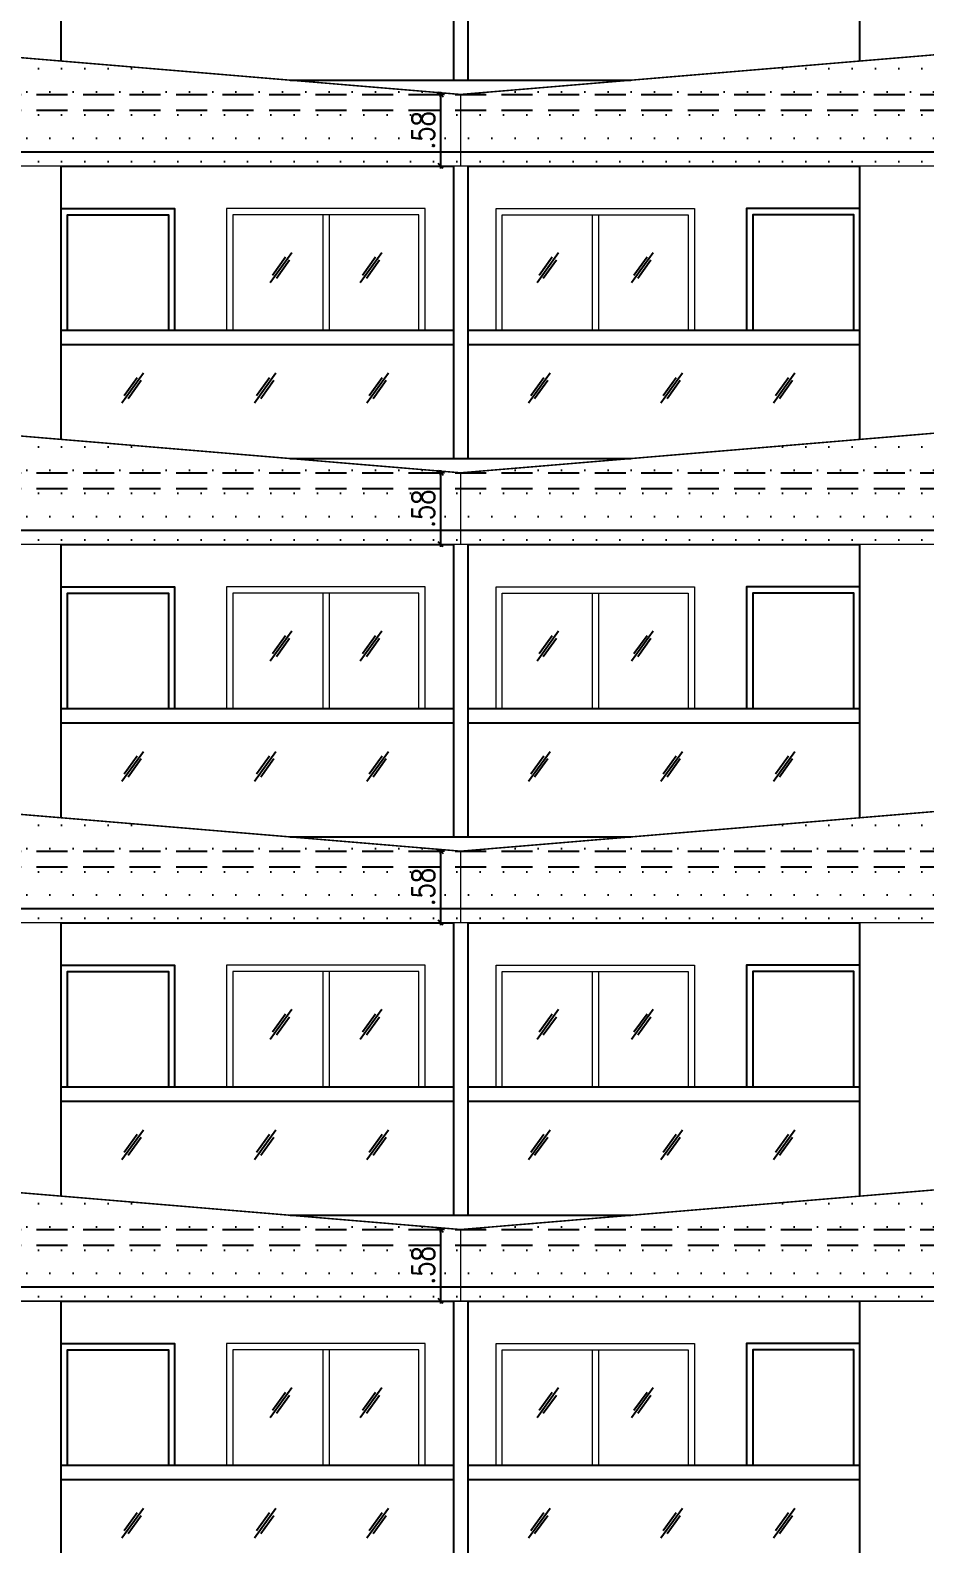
# Model space of a CAD drawing. Header units: inches. Extents: x 14235 to 14499, y 0 to 2549.
# Drawn here: x 14346 to 14353.22, y 2421.92 to 2434.12 of the extents above; entities that cross this region are included whole.
import ezdxf

# ---------------------------------------------------------------- set-up
doc = ezdxf.new("R2010")
doc.units = ezdxf.units.IN
doc.header["$LTSCALE"] = 0.25
doc.header["$MEASUREMENT"] = 0
doc.header["$PDMODE"] = 35
doc.linetypes.add('1', pattern=[0])
doc.linetypes.add('DASHEDX2', pattern=[1.5, 1, -0.5])
for name, color, linetype in [('DOOR', 104, 'Continuous'), ('ELE.PROJ.', 1, 'Continuous'), ('GLASS WINDOW', 251, '1'), ('hatch', 251, 'Continuous'), ('proj-internal', 1, 'DASHEDX2'), ('wall', 7, 'Continuous'), ('walls', 7, 'Continuous'), ('WORKING DIM', 7, 'Continuous')]:
    doc.layers.add(name, color=color, linetype=linetype)
doc.layers.add('WINDOW', color=106, linetype='Continuous', lineweight=13)
doc.styles.add('romans', font='romans.shx', dxfattribs={"width": 0.8})
doc.dimstyles.new('121', dxfattribs={"dimscale": 0.1, "dimtxt": 1.8, "dimasz": 0.2, "dimexe": 0.03125, "dimexo": 0.25, "dimgap": 0.5, "dimtad": 1, "dimzin": 4, "dimdsep": 46, "dimtxsty": 'romans', "dimblk1": 'MINITICK', "dimblk2": 'MINITICK', "dimsah": 1, "dimcen": 1, "dimse1": 1, "dimse2": 1, "dimclrd": 252, "dimclre": 256, "dimclrt": 7, "dimadec": 3, "dimazin": 0, "dimtfac": 0.8, "dimtix": 1, "dimtmove": 2, "dimatfit": 3, "dimfxl": 0, "dimtolj": 1, "dimtzin": 3, "dimarcsym": 0})
pattern_1 = [(0, (-42.02476, 6.10003), (0.09375, 0.1875), [0, -0.1875])]
pattern_2 = [(0, (-42.02476, 9.15), (0.09375, 0.1875), [0, -0.1875])]
pattern_3 = [(0, (-42.02476, 12.2), (0.09375, 0.1875), [0, -0.1875])]
pattern_4 = [(0, (-42.02476, 15.25003), (0.09375, 0.1875), [0, -0.1875])]

# ---------------------------------------------------------------- blocks, each defined once
blk = doc.blocks.new('MINITICK')
at = {"color": 7}
for p, q in [((1, 1), (-1, -1)), ((-1, 0), (1, 0)), ((0, -1.5), (0, 1.5))]:
    blk.add_line(p, q, dxfattribs=at)
blk = doc.blocks.new('*D1137')
at = {"layer": 'Defpoints', "color": 0, "transparency": 16777216}
for p in [(14349.474, 2424.453), (14349.313, 2423.876), (14349.474, 2423.876)]:
    blk.add_point(p, dxfattribs=at)
at = {"layer": 'WORKING DIM', "color": 252, "lineweight": -2, "transparency": 16777216}
blk.add_line((14349.313, 2424.433), (14349.313, 2423.896), dxfattribs=at)
at = {"layer": 'WORKING DIM', "color": 252, "lineweight": -2, "transparency": 16777216, "xscale": 0.02, "yscale": 0.02, "zscale": 0.02}
for p, rotation in [((14349.313, 2424.453), 90), ((14349.313, 2423.876), 270)]:
    blk.add_blockref('MINITICK', p, dxfattribs=dict(at, rotation=rotation))
at = {"layer": 'WORKING DIM', "color": 7, "transparency": 16777216, "insert": (14349.173, 2424.164), "char_height": 0.18, "attachment_point": 5, "rotation": 90, "style": 'romans'}
blk.add_mtext('\\A1;.58', dxfattribs=at)
blk = doc.blocks.new('*D1146')
at = {"layer": 'Defpoints', "color": 0, "transparency": 16777216}
for p in [(14339.33, 2424.906), (14359.5, 2424.906), (14359.618, 2424.453)]:
    blk.add_point(p, dxfattribs=at)
at = {"layer": 'WORKING DIM', "color": 252, "lineweight": -2, "transparency": 16777216}
blk.add_line((14359.5, 2424.473), (14359.5, 2424.886), dxfattribs=at)
at = {"layer": 'WORKING DIM', "color": 252, "lineweight": -2, "transparency": 16777216, "xscale": 0.02, "yscale": 0.02, "zscale": 0.02}
for p, rotation in [((14359.5, 2424.906), 90), ((14359.5, 2424.453), 270)]:
    blk.add_blockref('MINITICK', p, dxfattribs=dict(at, rotation=rotation))
at = {"layer": 'WORKING DIM', "color": 7, "transparency": 16777216, "insert": (14359.36, 2424.68), "char_height": 0.18, "attachment_point": 5, "rotation": 90, "style": 'romans'}
blk.add_mtext('\\A1;.45', dxfattribs=at)
blk = doc.blocks.new('*D1147')
at = {"layer": 'Defpoints', "color": 0, "transparency": 16777216}
for p in [(14359.351, 2424.326), (14339.597, 2423.876), (14359.5, 2423.876)]:
    blk.add_point(p, dxfattribs=at)
at = {"layer": 'WORKING DIM', "color": 252, "lineweight": -2, "transparency": 16777216}
blk.add_line((14359.5, 2424.306), (14359.5, 2423.896), dxfattribs=at)
at = {"layer": 'WORKING DIM', "color": 252, "lineweight": -2, "transparency": 16777216, "xscale": 0.02, "yscale": 0.02, "zscale": 0.02}
for p, rotation in [((14359.5, 2424.326), 90), ((14359.5, 2423.876), 270)]:
    blk.add_blockref('MINITICK', p, dxfattribs=dict(at, rotation=rotation))
at = {"layer": 'WORKING DIM', "color": 7, "transparency": 16777216, "insert": (14359.36, 2424.101), "char_height": 0.18, "attachment_point": 5, "rotation": 90, "style": 'romans'}
blk.add_mtext('\\A1;.45', dxfattribs=at)
blk = doc.blocks.new('*D1148')
at = {"layer": 'Defpoints', "color": 0, "transparency": 16777216}
for p in [(14349.474, 2427.503), (14349.313, 2426.926), (14349.474, 2426.926)]:
    blk.add_point(p, dxfattribs=at)
at = {"layer": 'WORKING DIM', "color": 252, "lineweight": -2, "transparency": 16777216}
blk.add_line((14349.313, 2427.483), (14349.313, 2426.946), dxfattribs=at)
at = {"layer": 'WORKING DIM', "color": 252, "lineweight": -2, "transparency": 16777216, "xscale": 0.02, "yscale": 0.02, "zscale": 0.02}
for p, rotation in [((14349.313, 2427.503), 90), ((14349.313, 2426.926), 270)]:
    blk.add_blockref('MINITICK', p, dxfattribs=dict(at, rotation=rotation))
at = {"layer": 'WORKING DIM', "color": 7, "transparency": 16777216, "insert": (14349.173, 2427.214), "char_height": 0.18, "attachment_point": 5, "rotation": 90, "style": 'romans'}
blk.add_mtext('\\A1;.58', dxfattribs=at)
blk = doc.blocks.new('*D1157')
at = {"layer": 'Defpoints', "color": 0, "transparency": 16777216}
for p in [(14339.33, 2427.956), (14359.5, 2427.956), (14359.618, 2427.503)]:
    blk.add_point(p, dxfattribs=at)
at = {"layer": 'WORKING DIM', "color": 252, "lineweight": -2, "transparency": 16777216}
blk.add_line((14359.5, 2427.523), (14359.5, 2427.936), dxfattribs=at)
at = {"layer": 'WORKING DIM', "color": 252, "lineweight": -2, "transparency": 16777216, "xscale": 0.02, "yscale": 0.02, "zscale": 0.02}
for p, rotation in [((14359.5, 2427.956), 90), ((14359.5, 2427.503), 270)]:
    blk.add_blockref('MINITICK', p, dxfattribs=dict(at, rotation=rotation))
at = {"layer": 'WORKING DIM', "color": 7, "transparency": 16777216, "insert": (14359.36, 2427.73), "char_height": 0.18, "attachment_point": 5, "rotation": 90, "style": 'romans'}
blk.add_mtext('\\A1;.45', dxfattribs=at)
blk = doc.blocks.new('*D1158')
at = {"layer": 'Defpoints', "color": 0, "transparency": 16777216}
for p in [(14359.351, 2427.376), (14339.597, 2426.926), (14359.5, 2426.926)]:
    blk.add_point(p, dxfattribs=at)
at = {"layer": 'WORKING DIM', "color": 252, "lineweight": -2, "transparency": 16777216}
blk.add_line((14359.5, 2427.356), (14359.5, 2426.946), dxfattribs=at)
at = {"layer": 'WORKING DIM', "color": 252, "lineweight": -2, "transparency": 16777216, "xscale": 0.02, "yscale": 0.02, "zscale": 0.02}
for p, rotation in [((14359.5, 2427.376), 90), ((14359.5, 2426.926), 270)]:
    blk.add_blockref('MINITICK', p, dxfattribs=dict(at, rotation=rotation))
at = {"layer": 'WORKING DIM', "color": 7, "transparency": 16777216, "insert": (14359.36, 2427.151), "char_height": 0.18, "attachment_point": 5, "rotation": 90, "style": 'romans'}
blk.add_mtext('\\A1;.45', dxfattribs=at)
blk = doc.blocks.new('*D1159')
at = {"layer": 'Defpoints', "color": 0, "transparency": 16777216}
for p in [(14349.474, 2430.553), (14349.313, 2429.976), (14349.474, 2429.976)]:
    blk.add_point(p, dxfattribs=at)
at = {"layer": 'WORKING DIM', "color": 252, "lineweight": -2, "transparency": 16777216}
blk.add_line((14349.313, 2430.533), (14349.313, 2429.996), dxfattribs=at)
at = {"layer": 'WORKING DIM', "color": 252, "lineweight": -2, "transparency": 16777216, "xscale": 0.02, "yscale": 0.02, "zscale": 0.02}
for p, rotation in [((14349.313, 2430.553), 90), ((14349.313, 2429.976), 270)]:
    blk.add_blockref('MINITICK', p, dxfattribs=dict(at, rotation=rotation))
at = {"layer": 'WORKING DIM', "color": 7, "transparency": 16777216, "insert": (14349.173, 2430.264), "char_height": 0.18, "attachment_point": 5, "rotation": 90, "style": 'romans'}
blk.add_mtext('\\A1;.58', dxfattribs=at)
blk = doc.blocks.new('*D1168')
at = {"layer": 'Defpoints', "color": 0, "transparency": 16777216}
for p in [(14339.33, 2431.006), (14359.5, 2431.006), (14359.618, 2430.553)]:
    blk.add_point(p, dxfattribs=at)
at = {"layer": 'WORKING DIM', "color": 252, "lineweight": -2, "transparency": 16777216}
blk.add_line((14359.5, 2430.573), (14359.5, 2430.986), dxfattribs=at)
at = {"layer": 'WORKING DIM', "color": 252, "lineweight": -2, "transparency": 16777216, "xscale": 0.02, "yscale": 0.02, "zscale": 0.02}
for p, rotation in [((14359.5, 2431.006), 90), ((14359.5, 2430.553), 270)]:
    blk.add_blockref('MINITICK', p, dxfattribs=dict(at, rotation=rotation))
at = {"layer": 'WORKING DIM', "color": 7, "transparency": 16777216, "insert": (14359.36, 2430.78), "char_height": 0.18, "attachment_point": 5, "rotation": 90, "style": 'romans'}
blk.add_mtext('\\A1;.45', dxfattribs=at)
blk = doc.blocks.new('*D1169')
at = {"layer": 'Defpoints', "color": 0, "transparency": 16777216}
for p in [(14359.351, 2430.426), (14339.597, 2429.976), (14359.5, 2429.976)]:
    blk.add_point(p, dxfattribs=at)
at = {"layer": 'WORKING DIM', "color": 252, "lineweight": -2, "transparency": 16777216}
blk.add_line((14359.5, 2430.406), (14359.5, 2429.996), dxfattribs=at)
at = {"layer": 'WORKING DIM', "color": 252, "lineweight": -2, "transparency": 16777216, "xscale": 0.02, "yscale": 0.02, "zscale": 0.02}
for p, rotation in [((14359.5, 2430.426), 90), ((14359.5, 2429.976), 270)]:
    blk.add_blockref('MINITICK', p, dxfattribs=dict(at, rotation=rotation))
at = {"layer": 'WORKING DIM', "color": 7, "transparency": 16777216, "insert": (14359.36, 2430.201), "char_height": 0.18, "attachment_point": 5, "rotation": 90, "style": 'romans'}
blk.add_mtext('\\A1;.45', dxfattribs=at)
blk = doc.blocks.new('*D1170')
at = {"layer": 'Defpoints', "color": 0, "transparency": 16777216}
for p in [(14349.474, 2433.603), (14349.313, 2433.026), (14349.474, 2433.026)]:
    blk.add_point(p, dxfattribs=at)
at = {"layer": 'WORKING DIM', "color": 252, "lineweight": -2, "transparency": 16777216}
blk.add_line((14349.313, 2433.583), (14349.313, 2433.046), dxfattribs=at)
at = {"layer": 'WORKING DIM', "color": 252, "lineweight": -2, "transparency": 16777216, "xscale": 0.02, "yscale": 0.02, "zscale": 0.02}
for p, rotation in [((14349.313, 2433.603), 90), ((14349.313, 2433.026), 270)]:
    blk.add_blockref('MINITICK', p, dxfattribs=dict(at, rotation=rotation))
at = {"layer": 'WORKING DIM', "color": 7, "transparency": 16777216, "insert": (14349.173, 2433.314), "char_height": 0.18, "attachment_point": 5, "rotation": 90, "style": 'romans'}
blk.add_mtext('\\A1;.58', dxfattribs=at)
blk = doc.blocks.new('*D1179')
at = {"layer": 'Defpoints', "color": 0, "transparency": 16777216}
for p in [(14339.33, 2434.056), (14359.5, 2434.056), (14359.618, 2433.603)]:
    blk.add_point(p, dxfattribs=at)
at = {"layer": 'WORKING DIM', "color": 252, "lineweight": -2, "transparency": 16777216}
blk.add_line((14359.5, 2433.623), (14359.5, 2434.036), dxfattribs=at)
at = {"layer": 'WORKING DIM', "color": 252, "lineweight": -2, "transparency": 16777216, "xscale": 0.02, "yscale": 0.02, "zscale": 0.02}
for p, rotation in [((14359.5, 2434.056), 90), ((14359.5, 2433.603), 270)]:
    blk.add_blockref('MINITICK', p, dxfattribs=dict(at, rotation=rotation))
at = {"layer": 'WORKING DIM', "color": 7, "transparency": 16777216, "insert": (14359.36, 2433.83), "char_height": 0.18, "attachment_point": 5, "rotation": 90, "style": 'romans'}
blk.add_mtext('\\A1;.45', dxfattribs=at)
blk = doc.blocks.new('*D1180')
at = {"layer": 'Defpoints', "color": 0, "transparency": 16777216}
for p in [(14359.351, 2433.476), (14339.597, 2433.026), (14359.5, 2433.026)]:
    blk.add_point(p, dxfattribs=at)
at = {"layer": 'WORKING DIM', "color": 252, "lineweight": -2, "transparency": 16777216}
blk.add_line((14359.5, 2433.456), (14359.5, 2433.046), dxfattribs=at)
at = {"layer": 'WORKING DIM', "color": 252, "lineweight": -2, "transparency": 16777216, "xscale": 0.02, "yscale": 0.02, "zscale": 0.02}
for p, rotation in [((14359.5, 2433.476), 90), ((14359.5, 2433.026), 270)]:
    blk.add_blockref('MINITICK', p, dxfattribs=dict(at, rotation=rotation))
at = {"layer": 'WORKING DIM', "color": 7, "transparency": 16777216, "insert": (14359.36, 2433.251), "char_height": 0.18, "attachment_point": 5, "rotation": 90, "style": 'romans'}
blk.add_mtext('\\A1;.45', dxfattribs=at)

msp = doc.modelspace()

# ---------------------------------------------------------------- hatches: boundary and pattern name
at = {"layer": 'hatch', "true_color": 0xc7b399}
h = msp.add_hatch(dxfattribs=at)
h.set_pattern_fill('DOTS', color=253, scale=3)
h.set_pattern_definition(pattern_4)
h.paths.add_polyline_path([(14349.474, 2433.603), (14344.055, 2434.056), (14338.555, 2434.056), (14338.555, 2433.026), (14349.474, 2433.026)])
h = msp.add_hatch(dxfattribs=at)
h.set_pattern_fill('DOTS', color=253, scale=3)
h.set_pattern_definition(pattern_4)
h.paths.add_polyline_path([(14360.392, 2434.056), (14354.892, 2434.056), (14349.474, 2433.603), (14349.474, 2433.026), (14360.392, 2433.026)])
h = msp.add_hatch(dxfattribs=at)
h.set_pattern_fill('DOTS', color=253, scale=3)
h.set_pattern_definition(pattern_3)
h.paths.add_polyline_path([(14349.474, 2430.553), (14344.055, 2431.006), (14338.555, 2431.006), (14338.555, 2429.976), (14349.474, 2429.976)])
h = msp.add_hatch(dxfattribs=at)
h.set_pattern_fill('DOTS', color=253, scale=3)
h.set_pattern_definition(pattern_3)
h.paths.add_polyline_path([(14360.392, 2431.006), (14354.892, 2431.006), (14349.474, 2430.553), (14349.474, 2429.976), (14360.392, 2429.976)])
h = msp.add_hatch(dxfattribs=at)
h.set_pattern_fill('DOTS', color=253, scale=3)
h.set_pattern_definition(pattern_2)
h.paths.add_polyline_path([(14349.474, 2427.503), (14344.055, 2427.956), (14338.555, 2427.956), (14338.555, 2426.926), (14349.474, 2426.926)])
h = msp.add_hatch(dxfattribs=at)
h.set_pattern_fill('DOTS', color=253, scale=3)
h.set_pattern_definition(pattern_2)
h.paths.add_polyline_path([(14360.392, 2427.956), (14354.892, 2427.956), (14349.474, 2427.503), (14349.474, 2426.926), (14360.392, 2426.926)])
h = msp.add_hatch(dxfattribs=at)
h.set_pattern_fill('DOTS', color=253, scale=3)
h.set_pattern_definition(pattern_1)
h.paths.add_polyline_path([(14349.474, 2424.453), (14344.055, 2424.906), (14338.555, 2424.906), (14338.555, 2423.876), (14349.474, 2423.876)])
h = msp.add_hatch(dxfattribs=at)
h.set_pattern_fill('DOTS', color=253, scale=3)
h.set_pattern_definition(pattern_1)
h.paths.add_polyline_path([(14360.392, 2424.906), (14354.892, 2424.906), (14349.474, 2424.453), (14349.474, 2423.876), (14360.392, 2423.876)])

# ---------------------------------------------------------------- linework, layer by layer
for p, q in [((14346.254, 2431.703), (14349.417, 2431.703)), ((14349.531, 2431.703), (14352.694, 2431.703)), ((14346.254, 2431.588), (14349.417, 2431.588)), ((14349.531, 2431.588), (14352.694, 2431.588)), ((14346.254, 2428.653), (14349.417, 2428.653)), ((14349.531, 2428.653), (14352.694, 2428.653)), ((14346.254, 2428.538), (14349.417, 2428.538)), ((14349.531, 2428.538), (14352.694, 2428.538)), ((14346.254, 2425.603), (14349.417, 2425.603)), ((14349.531, 2425.603), (14352.694, 2425.603)), ((14346.254, 2425.488), (14349.417, 2425.488)), ((14349.531, 2425.488), (14352.694, 2425.488)), ((14346.254, 2422.553), (14349.417, 2422.553)), ((14349.531, 2422.553), (14352.694, 2422.553)), ((14346.254, 2422.438), (14349.417, 2422.438)), ((14349.531, 2422.438), (14352.694, 2422.438))]:
    msp.add_line(p, q)
at = {"layer": 'DOOR'}
for points in [[(14346.254, 2431.703), (14346.254, 2432.683), (14347.168, 2432.683), (14347.168, 2431.703)], [(14346.304, 2431.703), (14346.304, 2432.633), (14347.118, 2432.633), (14347.118, 2431.703)], [(14352.694, 2431.703), (14352.694, 2432.683), (14351.78, 2432.683), (14351.78, 2431.703)], [(14352.644, 2431.703), (14352.644, 2432.633), (14351.83, 2432.633), (14351.83, 2431.703)], [(14346.254, 2428.653), (14346.254, 2429.633), (14347.168, 2429.633), (14347.168, 2428.653)], [(14346.304, 2428.653), (14346.304, 2429.583), (14347.118, 2429.583), (14347.118, 2428.653)], [(14352.694, 2428.653), (14352.694, 2429.633), (14351.78, 2429.633), (14351.78, 2428.653)], [(14352.644, 2428.653), (14352.644, 2429.583), (14351.83, 2429.583), (14351.83, 2428.653)], [(14346.254, 2425.603), (14346.254, 2426.583), (14347.168, 2426.583), (14347.168, 2425.603)], [(14346.304, 2425.603), (14346.304, 2426.533), (14347.118, 2426.533), (14347.118, 2425.603)], [(14352.694, 2425.603), (14352.694, 2426.583), (14351.78, 2426.583), (14351.78, 2425.603)], [(14352.644, 2425.603), (14352.644, 2426.533), (14351.83, 2426.533), (14351.83, 2425.603)], [(14346.254, 2422.553), (14346.254, 2423.533), (14347.168, 2423.533), (14347.168, 2422.553)], [(14346.304, 2422.553), (14346.304, 2423.483), (14347.118, 2423.483), (14347.118, 2422.553)], [(14352.694, 2422.553), (14352.694, 2423.533), (14351.78, 2423.533), (14351.78, 2422.553)], [(14352.644, 2422.553), (14352.644, 2423.483), (14351.83, 2423.483), (14351.83, 2422.553)]]:
    msp.add_lwpolyline(points, dxfattribs=at)
at = {"layer": 'ELE.PROJ.'}
for p, q in [((14338.555, 2433.141), (14360.392, 2433.141)), ((14338.555, 2430.091), (14360.392, 2430.091)), ((14338.555, 2427.041), (14360.392, 2427.041)), ((14338.555, 2423.991), (14360.392, 2423.991))]:
    msp.add_line(p, q, dxfattribs=at)
at = {"layer": 'ELE.PROJ.', "const_width": 0.012}
for points in [[(14349.474, 2433.026), (14338.105, 2433.026), (14338.105, 2434.056), (14344.055, 2434.056), (14349.474, 2433.603)], [(14349.474, 2433.026), (14360.842, 2433.026), (14360.842, 2434.056), (14354.892, 2434.056), (14349.474, 2433.603)], [(14349.474, 2429.976), (14338.105, 2429.976), (14338.105, 2431.006), (14344.055, 2431.006), (14349.474, 2430.553)], [(14349.474, 2429.976), (14360.842, 2429.976), (14360.842, 2431.006), (14354.892, 2431.006), (14349.474, 2430.553)], [(14349.474, 2426.926), (14338.105, 2426.926), (14338.105, 2427.956), (14344.055, 2427.956), (14349.474, 2427.503)], [(14349.474, 2426.926), (14360.842, 2426.926), (14360.842, 2427.956), (14354.892, 2427.956), (14349.474, 2427.503)], [(14349.474, 2423.876), (14338.105, 2423.876), (14338.105, 2424.906), (14344.055, 2424.906), (14349.474, 2424.453)], [(14349.474, 2423.876), (14360.842, 2423.876), (14360.842, 2424.906), (14354.892, 2424.906), (14349.474, 2424.453)]]:
    msp.add_lwpolyline(points, close=True, dxfattribs=at)
at = {"layer": 'GLASS WINDOW', "color": 4, "ltscale": 200}
for p, q in [((14348.112, 2432.326), (14347.938, 2432.084)), ((14348.839, 2432.326), (14348.665, 2432.084)), ((14350.264, 2432.326), (14350.09, 2432.084)), ((14351.027, 2432.326), (14350.853, 2432.084)), ((14348.062, 2432.29), (14347.957, 2432.144)), ((14348.094, 2432.266), (14347.989, 2432.12)), ((14348.788, 2432.29), (14348.683, 2432.144)), ((14348.821, 2432.266), (14348.716, 2432.12)), ((14350.213, 2432.29), (14350.108, 2432.144)), ((14350.246, 2432.266), (14350.141, 2432.12)), ((14350.977, 2432.29), (14350.872, 2432.144)), ((14351.009, 2432.266), (14350.904, 2432.12)), ((14346.917, 2431.355), (14346.743, 2431.114)), ((14347.985, 2431.355), (14347.811, 2431.114)), ((14348.892, 2431.355), (14348.718, 2431.114)), ((14350.195, 2431.355), (14350.021, 2431.114)), ((14351.262, 2431.355), (14351.089, 2431.114)), ((14352.169, 2431.355), (14351.996, 2431.114)), ((14346.867, 2431.319), (14346.762, 2431.173)), ((14346.899, 2431.296), (14346.794, 2431.15)), ((14347.934, 2431.319), (14347.829, 2431.173)), ((14347.967, 2431.296), (14347.862, 2431.15)), ((14348.841, 2431.319), (14348.736, 2431.173)), ((14348.874, 2431.296), (14348.769, 2431.15)), ((14350.144, 2431.319), (14350.039, 2431.173)), ((14350.176, 2431.296), (14350.071, 2431.15)), ((14351.212, 2431.319), (14351.107, 2431.173)), ((14351.244, 2431.296), (14351.139, 2431.15)), ((14352.119, 2431.319), (14352.014, 2431.173)), ((14352.151, 2431.296), (14352.046, 2431.15)), ((14348.112, 2429.276), (14347.938, 2429.034)), ((14348.839, 2429.276), (14348.665, 2429.034)), ((14350.264, 2429.276), (14350.09, 2429.034)), ((14351.027, 2429.276), (14350.853, 2429.034)), ((14348.062, 2429.24), (14347.957, 2429.094)), ((14348.094, 2429.216), (14347.989, 2429.07)), ((14348.788, 2429.24), (14348.683, 2429.094)), ((14348.821, 2429.216), (14348.716, 2429.07)), ((14350.213, 2429.24), (14350.108, 2429.094)), ((14350.246, 2429.216), (14350.141, 2429.07)), ((14350.977, 2429.24), (14350.872, 2429.094)), ((14351.009, 2429.216), (14350.904, 2429.07)), ((14346.917, 2428.305), (14346.743, 2428.064)), ((14347.985, 2428.305), (14347.811, 2428.064)), ((14348.892, 2428.305), (14348.718, 2428.064)), ((14350.195, 2428.305), (14350.021, 2428.064)), ((14351.262, 2428.305), (14351.089, 2428.064)), ((14352.169, 2428.305), (14351.996, 2428.064)), ((14346.867, 2428.269), (14346.762, 2428.123)), ((14346.899, 2428.246), (14346.794, 2428.1)), ((14347.934, 2428.269), (14347.829, 2428.123)), ((14347.967, 2428.246), (14347.862, 2428.1)), ((14348.841, 2428.269), (14348.736, 2428.123)), ((14348.874, 2428.246), (14348.769, 2428.1)), ((14350.144, 2428.269), (14350.039, 2428.123)), ((14350.176, 2428.246), (14350.071, 2428.1)), ((14351.212, 2428.269), (14351.107, 2428.123)), ((14351.244, 2428.246), (14351.139, 2428.1)), ((14352.119, 2428.269), (14352.014, 2428.123)), ((14352.151, 2428.246), (14352.046, 2428.1)), ((14348.112, 2426.226), (14347.938, 2425.984)), ((14348.839, 2426.226), (14348.665, 2425.984)), ((14350.264, 2426.226), (14350.09, 2425.984)), ((14351.027, 2426.226), (14350.853, 2425.984)), ((14348.062, 2426.19), (14347.957, 2426.044)), ((14348.094, 2426.166), (14347.989, 2426.02)), ((14348.788, 2426.19), (14348.683, 2426.044)), ((14348.821, 2426.166), (14348.716, 2426.02)), ((14350.213, 2426.19), (14350.108, 2426.044)), ((14350.246, 2426.166), (14350.141, 2426.02)), ((14350.977, 2426.19), (14350.872, 2426.044)), ((14351.009, 2426.166), (14350.904, 2426.02)), ((14346.917, 2425.255), (14346.743, 2425.014)), ((14347.985, 2425.255), (14347.811, 2425.014)), ((14348.892, 2425.255), (14348.718, 2425.014)), ((14350.195, 2425.255), (14350.021, 2425.014)), ((14351.262, 2425.255), (14351.089, 2425.014)), ((14352.169, 2425.255), (14351.996, 2425.014)), ((14346.867, 2425.219), (14346.762, 2425.073)), ((14346.899, 2425.196), (14346.794, 2425.05)), ((14347.934, 2425.219), (14347.829, 2425.073)), ((14347.967, 2425.196), (14347.862, 2425.05)), ((14348.841, 2425.219), (14348.736, 2425.073)), ((14348.874, 2425.196), (14348.769, 2425.05)), ((14350.144, 2425.219), (14350.039, 2425.073)), ((14350.176, 2425.196), (14350.071, 2425.05)), ((14351.212, 2425.219), (14351.107, 2425.073)), ((14351.244, 2425.196), (14351.139, 2425.05)), ((14352.119, 2425.219), (14352.014, 2425.073)), ((14352.151, 2425.196), (14352.046, 2425.05)), ((14348.112, 2423.176), (14347.938, 2422.934)), ((14348.839, 2423.176), (14348.665, 2422.934)), ((14350.264, 2423.176), (14350.09, 2422.934)), ((14351.027, 2423.176), (14350.853, 2422.934)), ((14348.062, 2423.14), (14347.957, 2422.994)), ((14348.094, 2423.116), (14347.989, 2422.97)), ((14348.788, 2423.14), (14348.683, 2422.994)), ((14348.821, 2423.116), (14348.716, 2422.97)), ((14350.213, 2423.14), (14350.108, 2422.994)), ((14350.246, 2423.116), (14350.141, 2422.97)), ((14350.977, 2423.14), (14350.872, 2422.994)), ((14351.009, 2423.116), (14350.904, 2422.97)), ((14346.917, 2422.205), (14346.743, 2421.964)), ((14347.985, 2422.205), (14347.811, 2421.964)), ((14348.892, 2422.205), (14348.718, 2421.964)), ((14350.195, 2422.205), (14350.021, 2421.964)), ((14351.262, 2422.205), (14351.089, 2421.964)), ((14352.169, 2422.205), (14351.996, 2421.964)), ((14346.867, 2422.169), (14346.762, 2422.023)), ((14346.899, 2422.146), (14346.794, 2422)), ((14347.934, 2422.169), (14347.829, 2422.023)), ((14347.967, 2422.146), (14347.862, 2422)), ((14348.841, 2422.169), (14348.736, 2422.023)), ((14348.874, 2422.146), (14348.769, 2422)), ((14350.144, 2422.169), (14350.039, 2422.023)), ((14350.176, 2422.146), (14350.071, 2422)), ((14351.212, 2422.169), (14351.107, 2422.023)), ((14351.244, 2422.146), (14351.139, 2422)), ((14352.119, 2422.169), (14352.014, 2422.023)), ((14352.151, 2422.146), (14352.046, 2422))]:
    msp.add_line(p, q, dxfattribs=at)
at = {"layer": 'proj-internal', "color": 251}
for p, q in [((14338.555, 2433.603), (14360.392, 2433.603)), ((14338.555, 2433.476), (14360.392, 2433.476)), ((14338.555, 2430.553), (14360.392, 2430.553)), ((14338.555, 2430.426), (14360.392, 2430.426)), ((14338.555, 2427.503), (14360.392, 2427.503)), ((14338.555, 2427.376), (14360.392, 2427.376)), ((14338.555, 2424.453), (14360.392, 2424.453)), ((14338.555, 2424.326), (14360.392, 2424.326))]:
    msp.add_line(p, q, dxfattribs=at)
at = {"layer": 'wall'}
for p, q in [((14346.254, 2433.872), (14346.254, 2436.076)), ((14349.417, 2436.076), (14349.417, 2433.718)), ((14349.531, 2436.076), (14349.531, 2433.718)), ((14352.694, 2433.872), (14352.694, 2436.076)), ((14348.1, 2433.718), (14350.847, 2433.718)), ((14349.417, 2433.609), (14349.417, 2433.603)), ((14349.531, 2433.609), (14349.531, 2433.603)), ((14346.254, 2430.822), (14346.254, 2433.026)), ((14349.417, 2433.026), (14349.417, 2430.668)), ((14349.531, 2433.026), (14349.531, 2430.668)), ((14352.694, 2430.822), (14352.694, 2433.026)), ((14348.1, 2430.668), (14350.847, 2430.668)), ((14349.417, 2430.559), (14349.417, 2430.553)), ((14349.531, 2430.559), (14349.531, 2430.553)), ((14346.254, 2427.772), (14346.254, 2429.976)), ((14349.417, 2429.976), (14349.417, 2427.618)), ((14349.531, 2429.976), (14349.531, 2427.618)), ((14352.694, 2427.772), (14352.694, 2429.976)), ((14348.1, 2427.618), (14350.847, 2427.618)), ((14349.417, 2427.509), (14349.417, 2427.503)), ((14349.531, 2427.509), (14349.531, 2427.503)), ((14346.254, 2424.722), (14346.254, 2426.926)), ((14349.417, 2426.926), (14349.417, 2424.568)), ((14349.531, 2426.926), (14349.531, 2424.568)), ((14352.694, 2424.722), (14352.694, 2426.926)), ((14348.1, 2424.568), (14350.847, 2424.568)), ((14349.417, 2424.459), (14349.417, 2424.453)), ((14349.531, 2424.459), (14349.531, 2424.453)), ((14346.254, 2421.672), (14346.254, 2423.876)), ((14349.417, 2423.876), (14349.417, 2421.518)), ((14349.531, 2423.876), (14349.531, 2421.518)), ((14352.694, 2421.672), (14352.694, 2423.876))]:
    msp.add_line(p, q, dxfattribs=at)
at = {"layer": 'walls'}
for p, q in [((14346.254, 2433.026), (14349.417, 2433.026)), ((14349.531, 2433.026), (14352.694, 2433.026)), ((14346.254, 2429.976), (14349.417, 2429.976)), ((14349.531, 2429.976), (14352.694, 2429.976)), ((14346.254, 2426.926), (14349.417, 2426.926)), ((14349.531, 2426.926), (14352.694, 2426.926)), ((14346.254, 2423.876), (14349.417, 2423.876)), ((14349.531, 2423.876), (14352.694, 2423.876))]:
    msp.add_line(p, q, dxfattribs=at)
at = {"layer": 'WINDOW'}
for p, q in [((14348.363, 2432.633), (14348.363, 2431.703)), ((14348.413, 2432.633), (14348.413, 2431.703)), ((14350.535, 2432.633), (14350.535, 2431.703)), ((14350.585, 2432.633), (14350.585, 2431.703)), ((14348.363, 2429.583), (14348.363, 2428.653)), ((14348.413, 2429.583), (14348.413, 2428.653)), ((14350.535, 2429.583), (14350.535, 2428.653)), ((14350.585, 2429.583), (14350.585, 2428.653)), ((14348.363, 2426.533), (14348.363, 2425.603)), ((14348.413, 2426.533), (14348.413, 2425.603)), ((14350.535, 2426.533), (14350.535, 2425.603)), ((14350.585, 2426.533), (14350.585, 2425.603)), ((14348.363, 2423.483), (14348.363, 2422.553)), ((14348.413, 2423.483), (14348.413, 2422.553)), ((14350.535, 2423.483), (14350.535, 2422.553)), ((14350.585, 2423.483), (14350.585, 2422.553))]:
    msp.add_line(p, q, dxfattribs=at)
for points in [[(14349.188, 2431.703), (14349.188, 2432.683), (14347.587, 2432.683), (14347.587, 2431.703)], [(14349.138, 2431.703), (14349.138, 2432.633), (14347.637, 2432.633), (14347.637, 2431.703)], [(14349.76, 2431.703), (14349.76, 2432.683), (14351.36, 2432.683), (14351.36, 2431.703)], [(14349.81, 2431.703), (14349.81, 2432.633), (14351.31, 2432.633), (14351.31, 2431.703)], [(14349.188, 2428.653), (14349.188, 2429.633), (14347.587, 2429.633), (14347.587, 2428.653)], [(14349.138, 2428.653), (14349.138, 2429.583), (14347.637, 2429.583), (14347.637, 2428.653)], [(14349.76, 2428.653), (14349.76, 2429.633), (14351.36, 2429.633), (14351.36, 2428.653)], [(14349.81, 2428.653), (14349.81, 2429.583), (14351.31, 2429.583), (14351.31, 2428.653)], [(14349.188, 2425.603), (14349.188, 2426.583), (14347.587, 2426.583), (14347.587, 2425.603)], [(14349.138, 2425.603), (14349.138, 2426.533), (14347.637, 2426.533), (14347.637, 2425.603)], [(14349.76, 2425.603), (14349.76, 2426.583), (14351.36, 2426.583), (14351.36, 2425.603)], [(14349.81, 2425.603), (14349.81, 2426.533), (14351.31, 2426.533), (14351.31, 2425.603)], [(14349.188, 2422.553), (14349.188, 2423.533), (14347.587, 2423.533), (14347.587, 2422.553)], [(14349.138, 2422.553), (14349.138, 2423.483), (14347.637, 2423.483), (14347.637, 2422.553)], [(14349.76, 2422.553), (14349.76, 2423.533), (14351.36, 2423.533), (14351.36, 2422.553)], [(14349.81, 2422.553), (14349.81, 2423.483), (14351.31, 2423.483), (14351.31, 2422.553)]]:
    msp.add_lwpolyline(points, dxfattribs=at)

# ---------------------------------------------------------------- dimensions: what is measured, and where the dimension line sits
at = {"layer": 'WORKING DIM'}
for base, p1, p2, picture, middle in [((14359.5, 2434.056), (14359.618, 2433.603), (14339.33, 2434.056), '*D1179', (14359.36, 2433.83)), ((14349.313, 2433.026), (14349.474, 2433.603), (14349.474, 2433.026), '*D1170', (14349.173, 2433.314)), ((14359.5, 2433.026), (14359.351, 2433.476), (14339.597, 2433.026), '*D1180', (14359.36, 2433.251)), ((14359.5, 2431.006), (14359.618, 2430.553), (14339.33, 2431.006), '*D1168', (14359.36, 2430.78)), ((14349.313, 2429.976), (14349.474, 2430.553), (14349.474, 2429.976), '*D1159', (14349.173, 2430.264)), ((14359.5, 2429.976), (14359.351, 2430.426), (14339.597, 2429.976), '*D1169', (14359.36, 2430.201)), ((14359.5, 2427.956), (14359.618, 2427.503), (14339.33, 2427.956), '*D1157', (14359.36, 2427.73)), ((14349.313, 2426.926), (14349.474, 2427.503), (14349.474, 2426.926), '*D1148', (14349.173, 2427.214)), ((14359.5, 2426.926), (14359.351, 2427.376), (14339.597, 2426.926), '*D1158', (14359.36, 2427.151)), ((14359.5, 2424.906), (14359.618, 2424.453), (14339.33, 2424.906), '*D1146', (14359.36, 2424.68)), ((14349.313, 2423.876), (14349.474, 2424.453), (14349.474, 2423.876), '*D1137', (14349.173, 2424.164)), ((14359.5, 2423.876), (14359.351, 2424.326), (14339.597, 2423.876), '*D1147', (14359.36, 2424.101))]:
    dim = msp.add_linear_dim(base=base, p1=p1, p2=p2, angle=90, dimstyle='121', override={"dimfxl": 0.18, "dimfxlon": 1}, dxfattribs=at)
    dim.commit()
    dim.dimension.update_dxf_attribs({"geometry": picture, "text_midpoint": middle})

doc.saveas('drawing.dxf')
